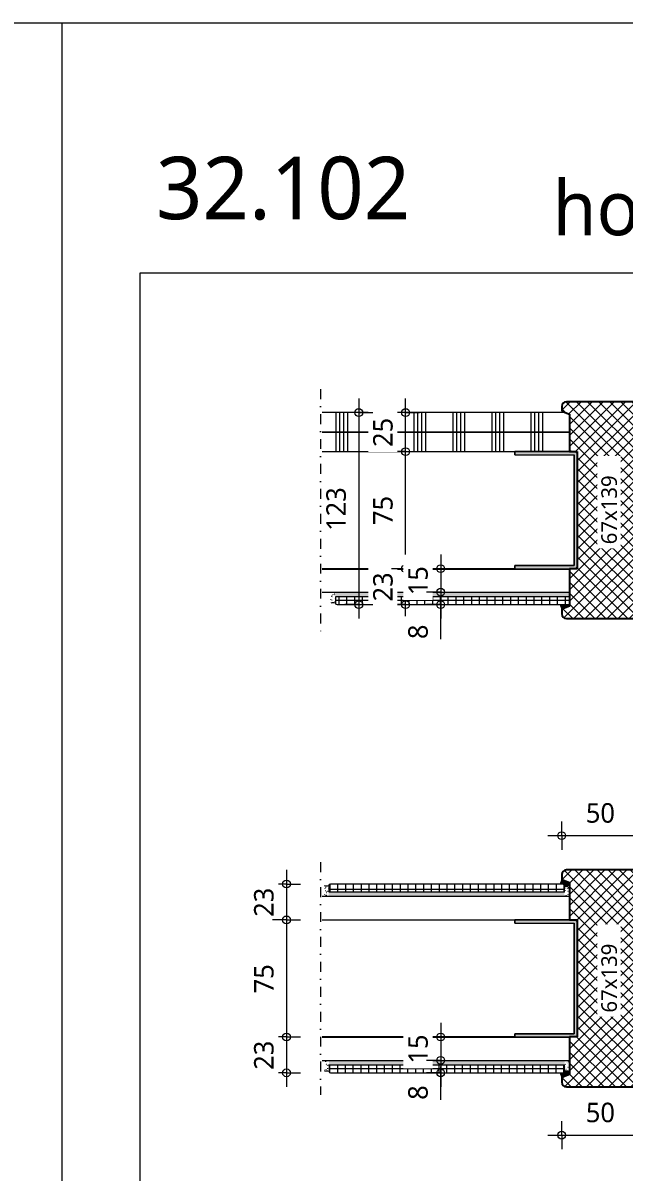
# Model space of a CAD drawing. Header units: millimetres. Extents: x -14863 to -6053, y 1430 to 7872.
# Drawn here: x -12778 to -12393, y 7006 to 7742 of the extents above; entities that cross this region are included whole.
import ezdxf

# ---------------------------------------------------------------- set-up
doc = ezdxf.new("R2010")
doc.units = ezdxf.units.MM
doc.linetypes.add('Dash dot', pattern=[15.875, 6.35, -4.7625, 0, -4.7625])
for name, color, linetype, lineweight in [('A-ANNO-DIMS', 211, 'Continuous', 13), ('A-ANNO-DIMS-5', 211, 'Continuous', 13), ('A-ANNO-NOTE', 131, 'Continuous', 18), ('A-DETL', 90, 'Continuous', 18), ('A-DETL-GENF', 92, 'Continuous', 18), ('G-ANNO-TEXT', 231, 'Continuous', 13)]:
    doc.layers.add(name, color=color, linetype=linetype, lineweight=lineweight)
doc.styles.add('Segoe UI', font='segoeui.ttf', dxfattribs={"height": 10})
doc.styles.add('Segoe UI_1', font='segoeui.ttf', dxfattribs={"height": 35})
doc.styles.add('Segoe UI_2', font='segoeui.ttf', dxfattribs={"height": 12.5})
doc.styles.add('Segoe UI_4', font='segoeui.ttf', dxfattribs={"height": 40})
doc.dimstyles.new('2_5_mm', dxfattribs={"dimscale": 304.8, "dimtxt": 13.092049, "dimasz": 0.016404, "dimexe": 0.029528, "dimexo": 0.0625, "dimgap": 0.014764, "dimtad": 1, "dimdec": 0, "dimzin": 0, "dimdsep": 46, "dimtxsty": 'Segoe UI_2', "dimblk1": 'DOTBLANK', "dimblk2": 'DOTBLANK', "dimsah": 1, "dimcen": 0.09, "dimdle": 0.029528, "dimazin": 0, "dimtfac": 1, "dimtdec": 4, "dimtix": 1, "dimtmove": 0, "dimatfit": 3, "dimfxl": 0.029528, "dimfxlon": 1, "dimtvp": 1, "dimtfill": 1, "dimtolj": 1, "dimtzin": 0, "dimarcsym": 2})
doc.dimstyles.new('2_5_mm_1', dxfattribs={"dimscale": 304.8, "dimtxt": 13.092049, "dimasz": 0.016404, "dimexe": 0.029528, "dimexo": 0.0625, "dimgap": 0.014764, "dimtad": 1, "dimdec": 0, "dimzin": 0, "dimdsep": 46, "dimtxsty": 'Segoe UI_2', "dimblk1": 'DOTBLANK', "dimblk2": 'DOTBLANK', "dimsah": 1, "dimcen": 0.09, "dimdle": 0.029528, "dimazin": 0, "dimtfac": 1, "dimtdec": 4, "dimtix": 1, "dimtmove": 1, "dimatfit": 3, "dimfxl": 0.029528, "dimfxlon": 1, "dimtvp": 1, "dimtfill": 1, "dimtolj": 1, "dimtzin": 0, "dimarcsym": 2})
pattern_1 = [(27, (12579.413, -7377.61), (3.77829049, 3.0474614), [0.16764, -7.982, 0.16764, -4.432, -1]), (27, (12579.413, -7377.61), (3.77829049, 3.0474614), [-12.75, 0.16764, -0.83236]), (58, (12579.413, -7377.61), (1.66906841, 4.55814772), [0.16764, -7.932, 0.16764, -8.032, -1]), (58, (12579.413, -7377.61), (1.66906841, 4.55814772), [-16.3, 0.16764, -0.83236]), (81, (12579.413, -7377.61), (-0.24462463, 4.84795408), [0.16764, -7.832, 0.16764, -4.362, -1]), (81, (12579.413, -7377.61), (-0.24462463, 4.84795408), [-12.53, 0.16764, -0.83236])]
pattern_2 = [(27, (12583.689, -7182.61), (3.77829049, 3.0474614), [0.16764, -7.982, 0.16764, -4.432, -1]), (27, (12583.689, -7182.61), (3.77829049, 3.0474614), [-12.75, 0.16764, -0.83236]), (58, (12583.689, -7182.61), (1.66906841, 4.55814772), [0.16764, -7.932, 0.16764, -8.032, -1]), (58, (12583.689, -7182.61), (1.66906841, 4.55814772), [-16.3, 0.16764, -0.83236]), (81, (12583.689, -7182.61), (-0.24462463, 4.84795408), [0.16764, -7.832, 0.16764, -4.362, -1]), (81, (12583.689, -7182.61), (-0.24462463, 4.84795408), [-12.53, 0.16764, -0.83236])]
pattern_3 = [(27, (12583.537, -7077.61), (3.77829049, 3.0474614), [0.16764, -7.982, 0.16764, -4.432, -1]), (27, (12583.537, -7077.61), (3.77829049, 3.0474614), [-12.75, 0.16764, -0.83236]), (58, (12583.537, -7077.61), (1.66906841, 4.55814772), [0.16764, -7.932, 0.16764, -8.032, -1]), (58, (12583.537, -7077.61), (1.66906841, 4.55814772), [-16.3, 0.16764, -0.83236]), (81, (12583.537, -7077.61), (-0.24462463, 4.84795408), [0.16764, -7.832, 0.16764, -4.362, -1]), (81, (12583.537, -7077.61), (-0.24462463, 4.84795408), [-12.53, 0.16764, -0.83236])]

# ---------------------------------------------------------------- blocks, each defined once
blk = doc.blocks.new('30 kitvoeg - schuine kitvoeg-V1-32_1 Binnenkozijnen - hout')
at = {"layer": 'A-DETL-GENF'}
blk.add_hatch(color=256, dxfattribs=at).paths.add_polyline_path([(0, 0), (2, -5), (3, -5), (3, 1.09), (2, 0.73)])
blk.add_line((3, 1.09), (0, 0), dxfattribs=at)
blk = doc.blocks.new('30 kitvoeg - schuine kitvoeg-V2-32_1 Binnenkozijnen - hout')
at = {"layer": 'A-DETL-GENF'}
blk.add_hatch(color=256, dxfattribs=at).paths.add_polyline_path([(4.75, 4.72), (4.75, 5), (2, 5), (0, 0), (3, -1.09), (3.03, 0.98), (3.13, 1.22), (3.29, 1.43), (3.5, 1.59), (3.74, 1.69), (4, 1.72), (4.11, 3.22), (4, 4.72), (4.11, 4.72)])
for p, q in [((0, 0), (3, -1.09)), ((4.75, 4.72), (4.75, 5))]:
    blk.add_line(p, q, dxfattribs=at)
blk = doc.blocks.new('30 kitvoeg - schuine kitvoeg-V3-32_1 Binnenkozijnen - hout')
at = {"layer": 'A-DETL-GENF'}
blk.add_hatch(color=256, dxfattribs=at).paths.add_polyline_path([(0, 0), (2, -5), (4.75, -5), (4.75, -4.88), (4, -4.88), (4.11, -3.38), (4, -1.88), (3.74, -1.84), (3.5, -1.74), (3.29, -1.58), (3.13, -1.38), (3.03, -1.14), (3, -0.88), (3, 1.09), (2, 0.73)])
for p, q in [((3, 1.09), (0, 0)), ((4.75, -5), (4.75, -4.88))]:
    blk.add_line(p, q, dxfattribs=at)
blk = doc.blocks.new('42 wandtegel - tegel-V31-32_1 Binnenkozijnen - hout')
at = {"layer": 'A-DETL-GENF', "lineweight": 13}
h = blk.add_hatch(dxfattribs=at)
h.set_pattern_fill('FP_84', color=256, style=0, pattern_type=2)
h.set_pattern_definition(pattern_1)
h.paths.add_polyline_path([(1.5, -7), (1.5, 0), (-1.5, 0), (-1.5, -7), (0, -6.89)])
h = blk.add_hatch(dxfattribs=at)
h.set_pattern_fill('FP_84', color=256, style=0, pattern_type=2)
h.set_pattern_definition(pattern_1)
h.paths.add_polyline_path([(99.45, -3), (151.5, -3), (151.5, 0), (1.5, 0), (1.5, -3), (2.5, -3)])
h = blk.add_hatch(dxfattribs=at)
h.set_pattern_fill('FP_85', color=256, style=0, pattern_type=2)
h.set_pattern_definition([(0, (12579.413, -7377.61), (0, 5), []), (90, (12579.413, -7377.61), (-5, 3e-16), [])])
h.paths.add_polyline_path([(151.5, -8), (151.5, -3), (1.5, -3), (1.53, -7.26), (1.63, -7.5), (1.79, -7.71), (2, -7.87), (2.24, -7.97), (2.5, -8), (99.45, -8)])
at = {"layer": 'A-DETL-GENF'}
for p, q in [((151.5, -3), (1.5, -3)), ((1.5, -3), (1.5, -7)), ((2.5, -8), (151.5, -8))]:
    blk.add_line(p, q, dxfattribs=at)
for centre, radius, start, end in [((0, -16.8), 9.91, 81.29599, 98.70401), ((2.5, -7), 1, 180, 270)]:
    blk.add_arc(centre, radius, start, end, dxfattribs=at)
blk = doc.blocks.new('40  gipsplaat - D12_5-V32-32_1 Binnenkozijnen - hout')
at = {"layer": 'A-DETL-GENF', "lineweight": 13}
h = blk.add_hatch(dxfattribs=at)
h.set_pattern_fill('FP_87', color=256, style=0, pattern_type=2)
h.set_pattern_definition([(90, (12597.45, -7467.61), (-25, 1e-15), []), (90, (12599.95, -7467.61), (-25, 1e-15), []), (90, (12602.45, -7467.61), (-25, 1e-15), []), (90, (12604.95, -7467.61), (-25, 1e-15), [])])
h.paths.add_polyline_path([(159.54, 0), (159.54, 12.5), (1, 12.5), (1, 0), (124.54, 0)])
at = {"layer": 'A-DETL-GENF'}
for p, q in [((159.54, 12.5), (1, 12.5)), ((159.54, 0), (159.54, 12.5)), ((159.54, 0), (159.54, 12.5)), ((1, 0), (124.54, 0)), ((1, 0), (124.54, 0)), ((124.54, 0), (159.54, 0))]:
    blk.add_line(p, q, dxfattribs=at)
blk = doc.blocks.new('40  gipsplaat - D12_5-V33-32_1 Binnenkozijnen - hout')
at = {"layer": 'A-DETL-GENF', "lineweight": 13}
h = blk.add_hatch(dxfattribs=at)
h.set_pattern_fill('FP_88', color=256, style=0, pattern_type=2)
h.set_pattern_definition([(90, (12597.45, -7480.11), (-25, 1e-15), []), (90, (12599.95, -7480.11), (-25, 1e-15), []), (90, (12602.45, -7480.11), (-25, 1e-15), []), (90, (12604.95, -7480.11), (-25, 1e-15), [])])
h.paths.add_polyline_path([(154.54, 0), (159.54, 0), (159.54, 11.5), (157.04, 12.5), (1, 12.5), (1, 0), (107.49, 0)])
at = {"layer": 'A-DETL-GENF'}
for p, q in [((157.04, 12.5), (1, 12.5)), ((157.04, 12.5), (1, 12.5)), ((159.54, 0), (159.54, 11.5)), ((1, 0), (159.54, 0)), ((1, 0), (159.54, 0))]:
    blk.add_line(p, q, dxfattribs=at)
blk = doc.blocks.new('40 gipsplaat - D15-2699478-32_1 Binnenkozijnen - hout')
at = {"layer": 'A-DETL-GENF', "lineweight": 13}
h = blk.add_hatch(dxfattribs=at)
h.set_pattern_fill('FP_89', color=256, style=0, pattern_type=2)
h.set_pattern_definition([(180, (-12427.913, 7382.61), (-3e-15, -25), []), (180, (-12427.913, 7380.11), (-3e-15, -25), []), (180, (-12427.913, 7377.61), (-3e-15, -25), []), (180, (-12427.913, 7375.11), (-3e-15, -25), [])])
h.paths.add_polyline_path([(52.05, 15), (0, 15), (0, 0), (158.54, 0), (158.54, 15)])
at = {"layer": 'A-DETL-GENF'}
for p, q in [((158.54, 15), (0, 15)), ((35, 0), (158.54, 0))]:
    blk.add_line(p, q, dxfattribs=at)
blk = doc.blocks.new('22 verzwaard metalstud profiel - 75 mm-4398024-32_1 Binnenkozijnen - hout')
at = {"layer": 'A-DETL-GENF'}
blk.add_hatch(color=256, dxfattribs=at).paths.add_polyline_path([(-37.5, 5), (-37.5, 1), (-36.5, 0), (36.5, 0), (37.5, 1), (37.5, 40), (35.5, 40), (35.5, 2), (-35.5, 2), (-35.5, 40), (-37.5, 40)])
for p, q in [((-35.5, 40), (-37.5, 40)), ((-37.5, 40), (-37.5, 5)), ((-37.5, 40), (-37.5, 5)), ((-37.5, 40), (-35.5, 40)), ((-35.5, 2), (-35.5, 40)), ((-35.5, 40), (-35.5, 2)), ((37.5, 40), (35.5, 40)), ((35.5, 40), (35.5, 2)), ((35.5, 40), (35.5, 2)), ((35.5, 40), (37.5, 40)), ((37.5, 5), (37.5, 40)), ((37.5, 40), (37.5, 5)), ((-37.5, 1), (-36.5, 0)), ((-37.5, 1), (-36.5, 0)), ((35.5, 2), (-35.5, 2)), ((-35.5, 2), (35.5, 2)), ((36.5, 0), (37.5, 1)), ((37.5, 1), (36.5, 0))]:
    blk.add_line(p, q, dxfattribs=at)
blk = doc.blocks.new('32 houten stijl var I - 67x139 _17sp_-V34-32_1 Binnenkozijnen - hout')
at = {"layer": 'A-DETL-GENF', "lineweight": 13}
h = blk.add_hatch(dxfattribs=at)
h.set_pattern_fill('FP_90', color=256, style=0, pattern_type=2)
h.set_pattern_definition([(45, (12432.913, -7499.61), (-3.5355339, 3.5355339), []), (135, (12432.913, -7499.61), (-3.5355339, -3.5355339), [])])
h.paths.add_polyline_path([(64, -139), (64.78, -138.9), (65.5, -138.6), (66.12, -138.12), (66.6, -137.5), (66.9, -136.78), (67, -136), (67, -67), (50, -67), (50, -3), (49.9, -2.22), (49.6, -1.5), (49.12, -0.88), (48.5, -0.4), (47.78, -0.1), (47, 0), (3, 0), (2.22, -0.1), (1.5, -0.4), (0.88, -0.88), (0.4, -1.5), (0.1, -2.22), (0, -3), (0, -6), (5, -8), (5, -32), (10, -32), (10, -107), (5, -107), (5, -131), (0, -133), (0, -136), (0.1, -136.78), (0.4, -137.5), (0.88, -138.12), (1.5, -138.6), (2.22, -138.9), (3, -139), (29.3, -139)])
at = {"layer": 'A-DETL-GENF', "lineweight": 25}
for p, q in [((47, 0), (3, 0)), ((0, -3), (0, -6)), ((0, -6), (5, -8)), ((50, -67), (50, -3)), ((5, -8), (5, -32)), ((5, -32), (10, -32)), ((10, -32), (10, -107)), ((67, -67), (50, -67)), ((67, -136), (67, -67)), ((10, -107), (5, -107)), ((5, -107), (5, -131)), ((5, -131), (0, -133)), ((0, -133), (0, -136)), ((3, -139), (64, -139))]:
    blk.add_line(p, q, dxfattribs=at)
for centre, start, end in [((3, -3), 90, 180), ((47, -3), 0, 90), ((3, -136), 180, 270), ((64, -136), 270, 0)]:
    blk.add_arc(centre, 3, start, end, dxfattribs=at)
blk = doc.blocks.new('42 wandtegel - tegel-V39-32_1 Binnenkozijnen - hout')
at = {"layer": 'A-DETL-GENF', "lineweight": 13}
h = blk.add_hatch(dxfattribs=at)
h.set_pattern_fill('FP_100', color=256, style=0, pattern_type=2)
h.set_pattern_definition([(0, (12583.689, -7182.61), (0, 5), []), (90, (12583.689, -7182.61), (-5, 3e-16), [])])
h.paths.add_polyline_path([(1.5, 3), (152.5, 3), (152.47, 7.26), (152.37, 7.5), (152.21, 7.71), (152, 7.87), (151.76, 7.97), (151.5, 8), (2.24, 7.97), (2, 7.87), (1.79, 7.71), (1.63, 7.5), (1.53, 7.26), (1.5, 7)])
h = blk.add_hatch(dxfattribs=at)
h.set_pattern_fill('FP_99', color=256, style=0, pattern_type=2)
h.set_pattern_definition(pattern_2)
h.paths.add_polyline_path([(1.5, 0), (1.5, 7), (0, 6.89), (-1.5, 7), (-1.5, 0)])
h = blk.add_hatch(dxfattribs=at)
h.set_pattern_fill('FP_99', color=256, style=0, pattern_type=2)
h.set_pattern_definition(pattern_2)
h.paths.add_polyline_path([(152.5, 0), (152.5, 3), (1.5, 3), (1.5, 0), (151.5, 0)])
h = blk.add_hatch(dxfattribs=at)
h.set_pattern_fill('FP_99', color=256, style=0, pattern_type=2)
h.set_pattern_definition(pattern_2)
h.paths.add_polyline_path([(152.5, 0), (155.5, 0), (155.5, 7), (154, 6.89), (152.5, 7), (152.5, 3)])
at = {"layer": 'A-DETL-GENF'}
for p, q in [((151.5, 8), (2.5, 8)), ((1.5, 7), (1.5, 3)), ((1.5, 3), (152.5, 3)), ((152.5, 3), (152.5, 7))]:
    blk.add_line(p, q, dxfattribs=at)
for centre, radius, start, end in [((2.5, 7), 1, 90, 180), ((151.5, 7), 1, 360, 90), ((0, 16.8), 9.91, 261.29599, 278.70401), ((154, 16.8), 9.91, 261.29599, 278.70401)]:
    blk.add_arc(centre, radius, start, end, dxfattribs=at)
blk = doc.blocks.new('42 wandtegel - tegel-V40-32_1 Binnenkozijnen - hout')
at = {"layer": 'A-DETL-GENF', "lineweight": 13}
h = blk.add_hatch(dxfattribs=at)
h.set_pattern_fill('FP_101', color=256, style=0, pattern_type=2)
h.set_pattern_definition(pattern_3)
h.paths.add_polyline_path([(1.5, -7), (1.5, 0), (-1.5, 0), (-1.5, -7), (0, -6.89)])
h = blk.add_hatch(dxfattribs=at)
h.set_pattern_fill('FP_101', color=256, style=0, pattern_type=2)
h.set_pattern_definition(pattern_3)
h.paths.add_polyline_path([(151.5, -3), (152.5, -3), (152.5, 0), (1.5, 0), (1.5, -3), (103.58, -3)])
h = blk.add_hatch(dxfattribs=at)
h.set_pattern_fill('FP_101', color=256, style=0, pattern_type=2)
h.set_pattern_definition(pattern_3)
h.paths.add_polyline_path([(152.5, -7), (154, -6.89), (155.5, -7), (155.5, 0), (152.5, 0), (152.5, -3)])
h = blk.add_hatch(dxfattribs=at)
h.set_pattern_fill('FP_102', color=256, style=0, pattern_type=2)
h.set_pattern_definition([(0, (12583.537, -7077.61), (0, 5), []), (90, (12583.537, -7077.61), (-5, 3e-16), [])])
h.paths.add_polyline_path([(151.5, -8), (151.76, -7.97), (152, -7.87), (152.21, -7.71), (152.37, -7.5), (152.47, -7.26), (152.5, -7), (152.5, -3), (1.5, -3), (1.53, -7.26), (1.63, -7.5), (1.79, -7.71), (2, -7.87), (2.24, -7.97), (2.5, -8), (103.58, -8)])
at = {"layer": 'A-DETL-GENF'}
for p, q in [((152.5, -3), (1.5, -3)), ((1.5, -3), (1.5, -7)), ((152.5, -7), (152.5, -3)), ((2.5, -8), (151.5, -8))]:
    blk.add_line(p, q, dxfattribs=at)
for centre, radius, start, end in [((0, -16.8), 9.91, 81.29599, 98.70401), ((2.5, -7), 1, 180, 270), ((151.5, -7), 1, 270, 0), ((154, -16.8), 9.91, 81.29599, 98.70401)]:
    blk.add_arc(centre, radius, start, end, dxfattribs=at)
blk = doc.blocks.new('40 gipsplaat - D15-V41-32_1 Binnenkozijnen - hout')
at = {"layer": 'A-DETL-GENF'}
for p, q in [((159.54, 15), (1, 15)), ((1, 0), (124.54, 0))]:
    blk.add_line(p, q, dxfattribs=at)
blk = doc.blocks.new('40 gipsplaat - D15-V42-32_1 Binnenkozijnen - hout')
at = {"layer": 'A-DETL-GENF', "lineweight": 13}
h = blk.add_hatch(dxfattribs=at)
h.set_pattern_fill('FP_103', color=256, style=0, pattern_type=2)
h.set_pattern_definition([(180, (-12427.913, 7082.61), (-3e-15, -25), []), (180, (-12427.913, 7080.11), (-3e-15, -25), []), (180, (-12427.913, 7077.61), (-3e-15, -25), []), (180, (-12427.913, 7075.11), (-3e-15, -25), [])])
h.paths.add_polyline_path([(52.05, 15), (0, 15), (0, 0), (158.54, 0), (158.54, 15)])
at = {"layer": 'A-DETL-GENF'}
for p, q in [((158.54, 15), (0, 15)), ((35, 0), (158.54, 0))]:
    blk.add_line(p, q, dxfattribs=at)
blk = doc.blocks.new('32 houten stijl var I - 67x139 _17sp_-V43-32_1 Binnenkozijnen - hout')
at = {"layer": 'A-DETL-GENF', "lineweight": 13}
h = blk.add_hatch(dxfattribs=at)
h.set_pattern_fill('FP_104', color=256, style=0, pattern_type=2)
h.set_pattern_definition([(45, (12432.913, -7199.61), (-3.5355339, 3.5355339), []), (135, (12432.913, -7199.61), (-3.5355339, -3.5355339), [])])
h.paths.add_polyline_path([(64, -139), (64.78, -138.9), (65.5, -138.6), (66.12, -138.12), (66.6, -137.5), (66.9, -136.78), (67, -136), (67, -67), (50, -67), (50, -3), (49.9, -2.22), (49.6, -1.5), (49.12, -0.88), (48.5, -0.4), (47.78, -0.1), (47, 0), (3, 0), (2.22, -0.1), (1.5, -0.4), (0.88, -0.88), (0.4, -1.5), (0.1, -2.22), (0, -3), (0, -6), (5, -8), (5, -32), (10, -32), (10, -107), (5, -107), (5, -131), (0, -133), (0, -136), (0.1, -136.78), (0.4, -137.5), (0.88, -138.12), (1.5, -138.6), (2.22, -138.9), (3, -139)])
at = {"layer": 'A-DETL-GENF', "lineweight": 25}
for p, q in [((47, 0), (3, 0)), ((0, -3), (0, -6)), ((0, -6), (5, -8)), ((50, -67), (50, -3)), ((5, -8), (5, -32)), ((5, -32), (10, -32)), ((10, -32), (10, -107)), ((67, -67), (50, -67)), ((67, -136), (67, -67)), ((10, -107), (5, -107)), ((5, -107), (5, -131)), ((5, -131), (0, -133)), ((0, -133), (0, -136)), ((3, -139), (64, -139))]:
    blk.add_line(p, q, dxfattribs=at)
for centre, start, end in [((3, -3), 90, 180), ((47, -3), 0, 90), ((3, -136), 180, 270), ((64, -136), 270, 0)]:
    blk.add_arc(centre, 3, start, end, dxfattribs=at)
blk = doc.blocks.new('00 Afbreeklijn 0 s l - Type 1-2324045-32_1 Binnenkozijnen - hout')
at = {"layer": 'A-DETL-GENF', "linetype": 'Dash dot'}
blk.add_line((134, 0), (-15, 0), dxfattribs=at)
blk = doc.blocks.new('00 Afbreeklijn 0 s l - Type 1-2130516-32_1 Binnenkozijnen - hout')
at = {"layer": 'A-DETL-GENF', "linetype": 'Dash dot'}
blk.add_line((140, 0), (-15, 0), dxfattribs=at)
blk = doc.blocks.new('DIMBLOCK22-32_1 Binnenkozijnen - hout')
at = {"layer": 'A-ANNO-DIMS-5'}
for p, q in [((-12532.97, 7392.61), (-12541.97, 7392.61)), ((-12532.97, 7360.61), (-12532.97, 7392.61)), ((-12532.97, 7392.61), (-12523.97, 7392.61)), ((-12532.97, 7369.61), (-12541.97, 7369.61)), ((-12532.97, 7369.61), (-12523.97, 7369.61))]:
    blk.add_line(p, q, dxfattribs=at)
for centre in [(-12532.97, 7392.61), (-12532.97, 7369.61)]:
    blk.add_circle(centre, 2.5, dxfattribs=at)
at = {"layer": 'A-ANNO-DIMS-5', "color": 0, "insert": (-12553.78, 7371.59), "char_height": 12.5, "width": 22.8516, "attachment_point": 1, "rotation": 90, "line_spacing_factor": 1.142579, "style": 'Segoe UI_2', "bg_fill": 3, "box_fill_scale": 1.25, "bg_fill_color": 9, "bg_fill_true_color": 13158600, "bg_fill_transparency": 0}
blk.add_mtext('23', dxfattribs=at)
blk = doc.blocks.new('_DotBlank')
at = {"color": 0, "linetype": 'ByBlock', "lineweight": -2}
blk.add_line((-0.5, 0), (-1, 0), dxfattribs=at)
blk.add_circle((0, 0), 0.5, dxfattribs=at)
blk = doc.blocks.new('DIMBLOCK23-32_1 Binnenkozijnen - hout')
at = {"layer": 'A-ANNO-DIMS-5'}
for p, q in [((-12532.97, 7467.61), (-12541.97, 7467.61)), ((-12532.97, 7392.61), (-12532.97, 7467.61)), ((-12532.97, 7467.61), (-12523.97, 7467.61)), ((-12532.97, 7392.61), (-12541.97, 7392.61)), ((-12532.97, 7392.61), (-12523.97, 7392.61))]:
    blk.add_line(p, q, dxfattribs=at)
for centre in [(-12532.97, 7467.61), (-12532.97, 7392.61)]:
    blk.add_circle(centre, 2.5, dxfattribs=at)
at = {"layer": 'A-ANNO-DIMS-5', "color": 0, "insert": (-12553.78, 7420.59), "char_height": 12.5, "width": 22.8516, "attachment_point": 1, "rotation": 90, "line_spacing_factor": 1.142579, "style": 'Segoe UI_2', "bg_fill": 3, "box_fill_scale": 1.25, "bg_fill_color": 9, "bg_fill_true_color": 13158600, "bg_fill_transparency": 0}
blk.add_mtext('75', dxfattribs=at)
blk = doc.blocks.new('DIMBLOCK24-32_1 Binnenkozijnen - hout')
at = {"layer": 'A-ANNO-DIMS-5'}
for p, q in [((-12532.97, 7467.61), (-12532.97, 7501.61)), ((-12532.97, 7492.61), (-12541.97, 7492.61)), ((-12532.97, 7492.61), (-12523.97, 7492.61)), ((-12532.97, 7467.61), (-12541.97, 7467.61)), ((-12532.97, 7467.61), (-12523.97, 7467.61))]:
    blk.add_line(p, q, dxfattribs=at)
for centre in [(-12532.97, 7492.61), (-12532.97, 7467.61)]:
    blk.add_circle(centre, 2.5, dxfattribs=at)
at = {"layer": 'A-ANNO-DIMS-5', "color": 0, "insert": (-12553.78, 7470.59), "char_height": 12.5, "width": 22.8516, "attachment_point": 1, "rotation": 90, "line_spacing_factor": 1.142579, "style": 'Segoe UI_2', "bg_fill": 3, "box_fill_scale": 1.25, "bg_fill_color": 9, "bg_fill_true_color": 13158600, "bg_fill_transparency": 0}
blk.add_mtext('25', dxfattribs=at)
blk = doc.blocks.new('DIMBLOCK25-32_1 Binnenkozijnen - hout')
at = {"layer": 'A-ANNO-DIMS-5'}
for p, q in [((-12609.28, 7199.61), (-12609.28, 7167.61)), ((-12609.28, 7190.61), (-12618.28, 7190.61)), ((-12609.28, 7190.61), (-12600.28, 7190.61)), ((-12609.28, 7167.61), (-12618.28, 7167.61)), ((-12609.28, 7167.61), (-12600.28, 7167.61))]:
    blk.add_line(p, q, dxfattribs=at)
for centre in [(-12609.28, 7190.61), (-12609.28, 7167.61)]:
    blk.add_circle(centre, 2.5, dxfattribs=at)
at = {"layer": 'A-ANNO-DIMS-5', "color": 0, "insert": (-12630.09, 7169.59), "char_height": 12.5, "width": 22.8516, "attachment_point": 1, "rotation": 90, "line_spacing_factor": 1.142579, "style": 'Segoe UI_2', "bg_fill": 3, "box_fill_scale": 1.25, "bg_fill_color": 9, "bg_fill_true_color": 13158600, "bg_fill_transparency": 0}
blk.add_mtext('23', dxfattribs=at)
blk = doc.blocks.new('DIMBLOCK26-32_1 Binnenkozijnen - hout')
at = {"layer": 'A-ANNO-DIMS-5'}
for p, q in [((-12609.28, 7167.61), (-12618.28, 7167.61)), ((-12609.28, 7167.61), (-12609.28, 7092.61)), ((-12609.28, 7167.61), (-12600.28, 7167.61)), ((-12609.28, 7092.61), (-12618.28, 7092.61)), ((-12609.28, 7092.61), (-12600.28, 7092.61))]:
    blk.add_line(p, q, dxfattribs=at)
for centre in [(-12609.28, 7167.61), (-12609.28, 7092.61)]:
    blk.add_circle(centre, 2.5, dxfattribs=at)
at = {"layer": 'A-ANNO-DIMS-5', "color": 0, "insert": (-12630.09, 7120.59), "char_height": 12.5, "width": 22.8516, "attachment_point": 1, "rotation": 90, "line_spacing_factor": 1.142579, "style": 'Segoe UI_2', "bg_fill": 3, "box_fill_scale": 1.25, "bg_fill_color": 9, "bg_fill_true_color": 13158600, "bg_fill_transparency": 0}
blk.add_mtext('75', dxfattribs=at)
blk = doc.blocks.new('DIMBLOCK27-32_1 Binnenkozijnen - hout')
at = {"layer": 'A-ANNO-DIMS-5'}
for p, q in [((-12609.28, 7092.61), (-12618.28, 7092.61)), ((-12609.28, 7092.61), (-12609.28, 7060.61)), ((-12609.28, 7092.61), (-12600.28, 7092.61)), ((-12609.28, 7069.61), (-12618.28, 7069.61)), ((-12609.28, 7069.61), (-12600.28, 7069.61))]:
    blk.add_line(p, q, dxfattribs=at)
for centre in [(-12609.28, 7092.61), (-12609.28, 7069.61)]:
    blk.add_circle(centre, 2.5, dxfattribs=at)
at = {"layer": 'A-ANNO-DIMS-5', "color": 0, "insert": (-12630.09, 7071.59), "char_height": 12.5, "width": 22.8516, "attachment_point": 1, "rotation": 90, "line_spacing_factor": 1.142579, "style": 'Segoe UI_2', "bg_fill": 3, "box_fill_scale": 1.25, "bg_fill_color": 9, "bg_fill_true_color": 13158600, "bg_fill_transparency": 0}
blk.add_mtext('23', dxfattribs=at)
blk = doc.blocks.new('DIMBLOCK29-32_1 Binnenkozijnen - hout')
at = {"layer": 'A-ANNO-DIMS-5'}
for p, q in [((-12432.91, 7029.71), (-12432.91, 7038.71)), ((-12382.91, 7029.71), (-12382.91, 7038.71)), ((-12441.91, 7029.71), (-12373.91, 7029.71)), ((-12432.91, 7029.71), (-12432.91, 7020.71)), ((-12382.91, 7029.71), (-12382.91, 7020.71))]:
    blk.add_line(p, q, dxfattribs=at)
for centre in [(-12432.91, 7029.71), (-12382.91, 7029.71)]:
    blk.add_circle(centre, 2.5, dxfattribs=at)
at = {"layer": 'A-ANNO-DIMS-5', "color": 0, "insert": (-12417.43, 7050.52), "char_height": 12.5, "width": 22.8516, "attachment_point": 1, "line_spacing_factor": 1.142579, "style": 'Segoe UI_2', "bg_fill": 3, "box_fill_scale": 1.25, "bg_fill_color": 9, "bg_fill_true_color": 13158600, "bg_fill_transparency": 0}
blk.add_mtext('50', dxfattribs=at)
blk = doc.blocks.new('DIMBLOCK30-32_1 Binnenkozijnen - hout')
at = {"layer": 'A-ANNO-DIMS-5'}
for p, q in [((-12432.91, 7221.59), (-12432.91, 7230.59)), ((-12382.91, 7221.59), (-12382.91, 7230.59)), ((-12441.91, 7221.59), (-12382.91, 7221.59)), ((-12432.91, 7221.59), (-12432.91, 7212.59)), ((-12382.91, 7221.59), (-12382.91, 7212.59))]:
    blk.add_line(p, q, dxfattribs=at)
for centre in [(-12432.91, 7221.59), (-12382.91, 7221.59)]:
    blk.add_circle(centre, 2.5, dxfattribs=at)
at = {"layer": 'A-ANNO-DIMS-5', "color": 0, "insert": (-12417.43, 7242.4), "char_height": 12.5, "width": 22.8516, "attachment_point": 1, "line_spacing_factor": 1.142579, "style": 'Segoe UI_2', "bg_fill": 3, "box_fill_scale": 1.25, "bg_fill_color": 9, "bg_fill_true_color": 13158600, "bg_fill_transparency": 0}
blk.add_mtext('50', dxfattribs=at)
blk = doc.blocks.new('DIMBLOCK37-32_1 Binnenkozijnen - hout')
at = {"layer": 'A-ANNO-DIMS-5'}
for p, q in [((-12562.97, 7501.61), (-12562.97, 7360.61)), ((-12562.97, 7492.61), (-12571.97, 7492.61)), ((-12562.97, 7492.61), (-12553.97, 7492.61)), ((-12562.97, 7369.61), (-12571.97, 7369.61)), ((-12562.97, 7369.61), (-12553.97, 7369.61))]:
    blk.add_line(p, q, dxfattribs=at)
for centre in [(-12562.97, 7492.61), (-12562.97, 7369.61)]:
    blk.add_circle(centre, 2.5, dxfattribs=at)
at = {"layer": 'A-ANNO-DIMS-5', "color": 0, "insert": (-12583.78, 7416.83), "char_height": 12.5, "width": 34.2774, "attachment_point": 1, "rotation": 90, "line_spacing_factor": 1.142579, "style": 'Segoe UI_2', "bg_fill": 3, "box_fill_scale": 1.25, "bg_fill_color": 9, "bg_fill_true_color": 13158600, "bg_fill_transparency": 0}
blk.add_mtext('123', dxfattribs=at)
blk = doc.blocks.new('DIMBLOCK43-32_1 Binnenkozijnen - hout')
at = {"layer": 'A-ANNO-DIMS-5'}
for p, q in [((-12510.47, 7101.61), (-12510.47, 7077.61)), ((-12510.47, 7092.61), (-12519.47, 7092.61)), ((-12510.47, 7092.61), (-12501.47, 7092.61)), ((-12510.47, 7077.61), (-12519.47, 7077.61)), ((-12510.47, 7077.61), (-12501.47, 7077.61))]:
    blk.add_line(p, q, dxfattribs=at)
for centre in [(-12510.47, 7092.61), (-12510.47, 7077.61)]:
    blk.add_circle(centre, 2.5, dxfattribs=at)
at = {"layer": 'A-ANNO-DIMS-5', "color": 0, "insert": (-12531.28, 7075.59), "char_height": 12.5, "width": 22.8516, "attachment_point": 1, "rotation": 90, "line_spacing_factor": 1.142579, "style": 'Segoe UI_2', "bg_fill": 3, "box_fill_scale": 1.25, "bg_fill_color": 9, "bg_fill_true_color": 13158600, "bg_fill_transparency": 0}
blk.add_mtext('15', dxfattribs=at)
blk = doc.blocks.new('DIMBLOCK44-32_1 Binnenkozijnen - hout')
at = {"layer": 'A-ANNO-DIMS-5'}
for p, q in [((-12510.47, 7077.61), (-12519.47, 7077.61)), ((-12510.47, 7077.61), (-12510.47, 7060.61)), ((-12510.47, 7077.61), (-12501.47, 7077.61)), ((-12510.47, 7069.61), (-12519.47, 7069.61)), ((-12510.47, 7071.89), (-12510.47, 7073.61)), ((-12510.47, 7052.37), (-12510.47, 7071.89)), ((-12510.47, 7069.61), (-12501.47, 7069.61))]:
    blk.add_line(p, q, dxfattribs=at)
for centre in [(-12510.47, 7077.61), (-12510.47, 7069.61)]:
    blk.add_circle(centre, 2.5, dxfattribs=at)
at = {"layer": 'A-ANNO-DIMS-5', "color": 0, "insert": (-12531.28, 7052.37), "char_height": 12.5, "width": 11.4258, "attachment_point": 1, "rotation": 90, "line_spacing_factor": 1.142579, "style": 'Segoe UI_2', "bg_fill": 3, "box_fill_scale": 1.25, "bg_fill_color": 9, "bg_fill_true_color": 13158600, "bg_fill_transparency": 0}
blk.add_mtext('8', dxfattribs=at)
blk = doc.blocks.new('DIMBLOCK45-32_1 Binnenkozijnen - hout')
at = {"layer": 'A-ANNO-DIMS-5'}
for p, q in [((-12510.47, 7401.61), (-12510.47, 7377.61)), ((-12510.47, 7392.61), (-12519.47, 7392.61)), ((-12510.47, 7392.61), (-12501.47, 7392.61)), ((-12510.47, 7377.61), (-12519.47, 7377.61)), ((-12510.47, 7377.61), (-12501.47, 7377.61))]:
    blk.add_line(p, q, dxfattribs=at)
for centre in [(-12510.47, 7392.61), (-12510.47, 7377.61)]:
    blk.add_circle(centre, 2.5, dxfattribs=at)
at = {"layer": 'A-ANNO-DIMS-5', "color": 0, "insert": (-12531.28, 7375.59), "char_height": 12.5, "width": 22.8516, "attachment_point": 1, "rotation": 90, "line_spacing_factor": 1.142579, "style": 'Segoe UI_2', "bg_fill": 3, "box_fill_scale": 1.25, "bg_fill_color": 9, "bg_fill_true_color": 13158600, "bg_fill_transparency": 0}
blk.add_mtext('15', dxfattribs=at)
blk = doc.blocks.new('DIMBLOCK46-32_1 Binnenkozijnen - hout')
at = {"layer": 'A-ANNO-DIMS-5'}
for p, q in [((-12510.47, 7377.61), (-12519.47, 7377.61)), ((-12510.47, 7377.61), (-12510.47, 7360.61)), ((-12510.47, 7377.61), (-12501.47, 7377.61)), ((-12510.47, 7369.61), (-12519.47, 7369.61)), ((-12510.47, 7367.05), (-12510.47, 7373.61)), ((-12510.47, 7369.61), (-12501.47, 7369.61)), ((-12510.47, 7347.52), (-12510.47, 7367.05))]:
    blk.add_line(p, q, dxfattribs=at)
for centre in [(-12510.47, 7377.61), (-12510.47, 7369.61)]:
    blk.add_circle(centre, 2.5, dxfattribs=at)
at = {"layer": 'A-ANNO-DIMS-5', "color": 0, "insert": (-12531.28, 7347.52), "char_height": 12.5, "width": 11.4258, "attachment_point": 1, "rotation": 90, "line_spacing_factor": 1.142579, "style": 'Segoe UI_2', "bg_fill": 3, "box_fill_scale": 1.25, "bg_fill_color": 9, "bg_fill_true_color": 13158600, "bg_fill_transparency": 0}
blk.add_mtext('8', dxfattribs=at)

msp = doc.modelspace()

# ---------------------------------------------------------------- linework, layer by layer
at = {"layer": 'A-DETL'}
for p, q in [((-14853.17, 7742.2), (-10653.17, 7742.2)), ((-12753.17, 7742.2), (-12753.17, 4772.2)), ((-12703.17, 6307.2), (-12703.17, 7582.2)), ((-12703.17, 7582.2), (-10703.17, 7582.2))]:
    msp.add_line(p, q, dxfattribs=at)

# ---------------------------------------------------------------- block references
at = {"layer": 'A-DETL-GENF', "linetype": 'Dash dot', "rotation": 90}
for name, p in [('00 Afbreeklijn 0 s l - Type 1-2130516-32_1 Binnenkozijnen - hout', (-12587.45, 7367.61)), ('00 Afbreeklijn 0 s l - Type 1-2324045-32_1 Binnenkozijnen - hout', (-12587.45, 7070.61))]:
    msp.add_blockref(name, p, dxfattribs=at)
at = {"layer": 'A-DETL-GENF', "lineweight": 25}
for name, p in [('32 houten stijl var I - 67x139 _17sp_-V34-32_1 Binnenkozijnen - hout', (-12432.91, 7499.61)), ('32 houten stijl var I - 67x139 _17sp_-V43-32_1 Binnenkozijnen - hout', (-12432.91, 7199.61))]:
    msp.add_blockref(name, p, dxfattribs=at)
at = {"layer": 'A-DETL-GENF'}
for name, p in [('40  gipsplaat - D12_5-V33-32_1 Binnenkozijnen - hout', (-12587.45, 7480.11)), ('40  gipsplaat - D12_5-V32-32_1 Binnenkozijnen - hout', (-12587.45, 7467.61)), ('42 wandtegel - tegel-V31-32_1 Binnenkozijnen - hout', (-12579.41, 7377.61)), ('42 wandtegel - tegel-V39-32_1 Binnenkozijnen - hout', (-12583.69, 7182.61)), ('40 gipsplaat - D15-V41-32_1 Binnenkozijnen - hout', (-12587.45, 7167.61)), ('42 wandtegel - tegel-V40-32_1 Binnenkozijnen - hout', (-12583.54, 7077.61))]:
    msp.add_blockref(name, p, dxfattribs=at)
for name, p, rotation in [('22 verzwaard metalstud profiel - 75 mm-4398024-32_1 Binnenkozijnen - hout', (-12422.91, 7430.11), 90.00000000000003), ('40 gipsplaat - D15-2699478-32_1 Binnenkozijnen - hout', (-12427.91, 7392.61), 180), ('30 kitvoeg - schuine kitvoeg-V1-32_1 Binnenkozijnen - hout', (-12432.91, 7366.61), 89.99999999999973), ('30 kitvoeg - schuine kitvoeg-V2-32_1 Binnenkozijnen - hout', (-12432.91, 7193.61), 270.0000000000002), ('22 verzwaard metalstud profiel - 75 mm-4398024-32_1 Binnenkozijnen - hout', (-12422.91, 7130.11), 90.00000000000003), ('40 gipsplaat - D15-V42-32_1 Binnenkozijnen - hout', (-12427.91, 7092.61), 180), ('30 kitvoeg - schuine kitvoeg-V3-32_1 Binnenkozijnen - hout', (-12432.91, 7066.61), 89.99999999999973)]:
    msp.add_blockref(name, p, dxfattribs=dict(at, rotation=rotation))

# ---------------------------------------------------------------- texts
at = {"layer": 'G-ANNO-TEXT', "color": 7, "attachment_point": 1}
for s, insert, char_height, width, style in [('32.102', (-12692.91, 7656.51), 40, 201.6244, 'Segoe UI_4'), ('houten kozijnen - metalstud - tegelwerk', (-12438.76, 7641.22), 35, 1079.0714, 'Segoe UI_1')]:
    msp.add_mtext(s, dxfattribs=dict(at, insert=insert, char_height=char_height, width=width, style=style))

# ---------------------------------------------------------------- dimensions: what is measured, and where the dimension line sits
at = {"layer": 'A-ANNO-DIMS'}
for base, p1, p2, picture, middle in [((-12382.91, 7221.59), (-12432.91, 7212.59), (-12382.91, 7212.59), 'DIMBLOCK30-32_1 Binnenkozijnen - hout', (-12407.91, 7232.55)), ((-12382.91, 7029.71), (-12432.91, 7038.71), (-12382.91, 7038.71), 'DIMBLOCK29-32_1 Binnenkozijnen - hout', (-12407.91, 7040.68))]:
    dim = msp.add_linear_dim(base=base, p1=p1, p2=p2, dimstyle='2_5_mm', override={"dimpost": '<>', "dimfxl": 50}, dxfattribs=at)
    dim.commit()
    dim.dimension.update_dxf_attribs({"geometry": picture, "text_midpoint": middle})
dim = msp.add_linear_dim(base=(-12609.28, 7167.61), p1=(-12600.28, 7190.61), p2=(-12600.28, 7167.61), angle=90, dimstyle='2_5_mm', override={"dimpost": '<>', "dimfxl": 23}, dxfattribs=at)
dim.commit()
dim.dimension.update_dxf_attribs({"geometry": 'DIMBLOCK25-32_1 Binnenkozijnen - hout', "text_midpoint": (-12620.24, 7179.11)})

# ---------------------------------------------------------------- next in the draw order: texts
at = {"layer": 'A-ANNO-NOTE', "lineweight": 13, "char_height": 10, "width": 54.1139, "attachment_point": 1, "rotation": 90, "style": 'Segoe UI', "bg_fill": 3, "box_fill_scale": 1.25, "bg_fill_color": 9, "bg_fill_true_color": 13158600, "bg_fill_transparency": 0}
for insert in [(-12407.54, 7408.24), (-12407.54, 7108.24)]:
    msp.add_mtext('67x139', dxfattribs=dict(at, insert=insert))

# ---------------------------------------------------------------- next in the draw order: dimensions: what is measured, and where the dimension line sits
at = {"layer": 'A-ANNO-DIMS'}
for base, p1, p2, override, picture, middle in [((-12532.97, 7392.61), (-12541.97, 7369.61), (-12541.97, 7392.61), {"dimpost": '<>', "dimfxl": 23}, 'DIMBLOCK22-32_1 Binnenkozijnen - hout', (-12543.93, 7381.11)), ((-12609.28, 7092.61), (-12600.28, 7167.61), (-12600.28, 7092.61), {"dimpost": '<>', "dimfxl": 75}, 'DIMBLOCK26-32_1 Binnenkozijnen - hout', (-12620.14, 7130.11)), ((-12510.47, 7077.61), (-12501.47, 7092.61), (-12501.47, 7077.61), {"dimpost": '<>', "dimfxl": 15}, 'DIMBLOCK43-32_1 Binnenkozijnen - hout', (-12521.47, 7085.11))]:
    dim = msp.add_linear_dim(base=base, p1=p1, p2=p2, angle=90, dimstyle='2_5_mm', override=override, dxfattribs=at)
    dim.commit()
    dim.dimension.update_dxf_attribs({"geometry": picture, "text_midpoint": middle})

# ---------------------------------------------------------------- next in the draw order: dimensions: what is measured, and where the dimension line sits
for base, p1, p2, override, picture, middle in [((-12532.97, 7467.61), (-12541.97, 7392.61), (-12541.97, 7467.61), {"dimpost": '<>', "dimfxl": 75}, 'DIMBLOCK23-32_1 Binnenkozijnen - hout', (-12543.83, 7430.11)), ((-12609.28, 7069.61), (-12600.28, 7092.61), (-12600.28, 7069.61), {"dimpost": '<>', "dimfxl": 23}, 'DIMBLOCK27-32_1 Binnenkozijnen - hout', (-12620.24, 7081.11))]:
    dim = msp.add_linear_dim(base=base, p1=p1, p2=p2, angle=90, dimstyle='2_5_mm', override=override, dxfattribs=at)
    dim.commit()
    dim.dimension.update_dxf_attribs({"geometry": picture, "text_midpoint": middle})
dim = msp.add_linear_dim(base=(-12510.47, 7069.61), p1=(-12501.47, 7077.61), p2=(-12501.47, 7069.61), angle=90, dimstyle='2_5_mm_1', override={"dimpost": '<>', "dimfxl": 8}, dxfattribs=at)
dim.commit()
dim.dimension.update_dxf_attribs({"geometry": 'DIMBLOCK44-32_1 Binnenkozijnen - hout', "text_midpoint": (-12522.95, 7058.09), "dimtype": 160, "text_rotation": 90})

# ---------------------------------------------------------------- next in the draw order: dimensions: what is measured, and where the dimension line sits
for base, p1, p2, override, picture, middle in [((-12532.97, 7492.61), (-12541.97, 7467.61), (-12541.97, 7492.61), {"dimpost": '<>', "dimfxl": 25}, 'DIMBLOCK24-32_1 Binnenkozijnen - hout', (-12543.93, 7480.11)), ((-12510.47, 7377.61), (-12501.47, 7392.61), (-12501.47, 7377.61), {"dimpost": '<>', "dimfxl": 15}, 'DIMBLOCK45-32_1 Binnenkozijnen - hout', (-12521.47, 7385.11))]:
    dim = msp.add_linear_dim(base=base, p1=p1, p2=p2, angle=90, dimstyle='2_5_mm', override=override, dxfattribs=at)
    dim.commit()
    dim.dimension.update_dxf_attribs({"geometry": picture, "text_midpoint": middle})

# ---------------------------------------------------------------- next in the draw order: dimensions: what is measured, and where the dimension line sits
dim = msp.add_linear_dim(base=(-12562.97, 7369.61), p1=(-12553.97, 7492.61), p2=(-12553.97, 7369.61), angle=90, dimstyle='2_5_mm', override={"dimpost": '<>', "dimfxl": 123}, dxfattribs=at)
dim.commit()
dim.dimension.update_dxf_attribs({"geometry": 'DIMBLOCK37-32_1 Binnenkozijnen - hout', "text_midpoint": (-12573.97, 7431.11)})
dim = msp.add_linear_dim(base=(-12510.47, 7369.61), p1=(-12501.47, 7377.61), p2=(-12501.47, 7369.61), angle=90, dimstyle='2_5_mm_1', override={"dimpost": '<>', "dimfxl": 8}, dxfattribs=at)
dim.commit()
dim.dimension.update_dxf_attribs({"geometry": 'DIMBLOCK46-32_1 Binnenkozijnen - hout', "text_midpoint": (-12522.95, 7353.24), "dimtype": 160, "text_rotation": 90})

doc.saveas('drawing.dxf')
